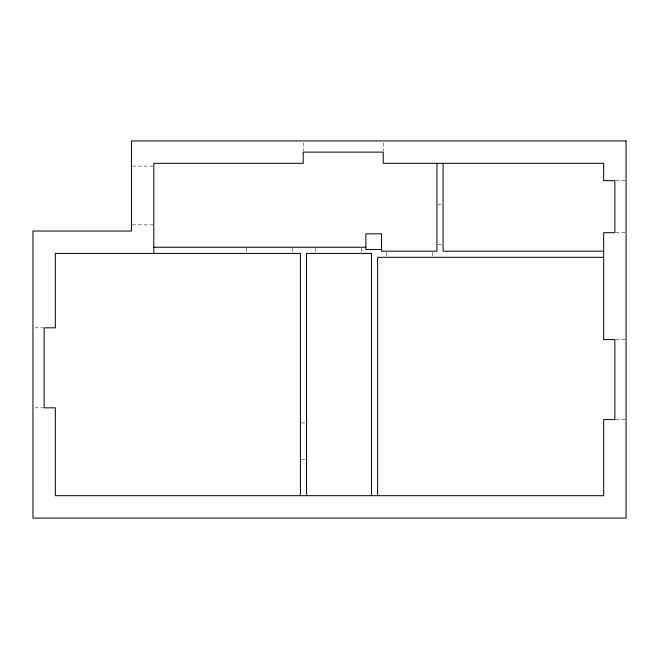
<?xml version="1.0" encoding="UTF-8"?>
<svg xmlns="http://www.w3.org/2000/svg" width="659" height="659" viewBox="0 0 659 659"><rect width="100%" height="100%" fill="white"/><g stroke="black" fill="none" stroke-linecap="round" stroke-linejoin="round"><path stroke-width="0.49" stroke-dasharray="3.29 2.47" d="M132.443 166.117L152.789 166.117M615.877 180.665L626.05 180.665M437.955 204.166L441.036 204.166M132.443 224.867L153.811 224.867M615.877 232.701L626.05 232.701M437.955 244.448L443.087 244.448M34.985 327.82L43.123 327.82M615.877 339.574L626.05 339.574M34.985 407.83L43.123 407.83M615.877 419.585L626.05 419.585M301.427 422.938L306.559 422.938M301.427 459.307L305.537 459.307M432.452 252.191L432.452 256.293M386.569 252.191L386.569 257.323M383.217 142.97L383.217 151.109M361.396 248.278L361.396 252.381M315.513 248.278L315.513 253.402M303.206 142.97L303.206 151.109M292.571 248.278L292.571 253.402M246.688 248.278L246.688 252.381"/><path stroke-width="0.99" d="M153.811 247.249L365.869 247.249M381.536 249.489L365.869 249.489L365.869 233.821L381.536 233.821L381.536 251.17L436.933 251.17L436.933 163.317M603.669 251.17L443.087 251.17L443.087 163.317M603.669 257.323L377.623 257.323L377.623 495.683M371.462 495.683L371.462 253.402L306.559 253.402L306.559 495.683M300.405 495.683L300.405 253.402L55.331 253.402L55.331 327.82L44.137 327.82L44.137 407.83L55.331 407.83L55.331 495.683L603.669 495.683L603.669 419.585L614.863 419.585L614.863 339.574L603.669 339.574L603.669 232.701L614.863 232.701L614.863 180.665L603.669 180.665L603.669 163.317L383.217 163.317L383.217 152.13L303.206 152.13L303.206 163.317L153.811 163.317L153.811 253.402M626.05 140.935L131.429 140.935L131.429 231.021L32.95 231.021L32.95 518.065L626.05 518.065L626.05 140.935"/></g></svg>
